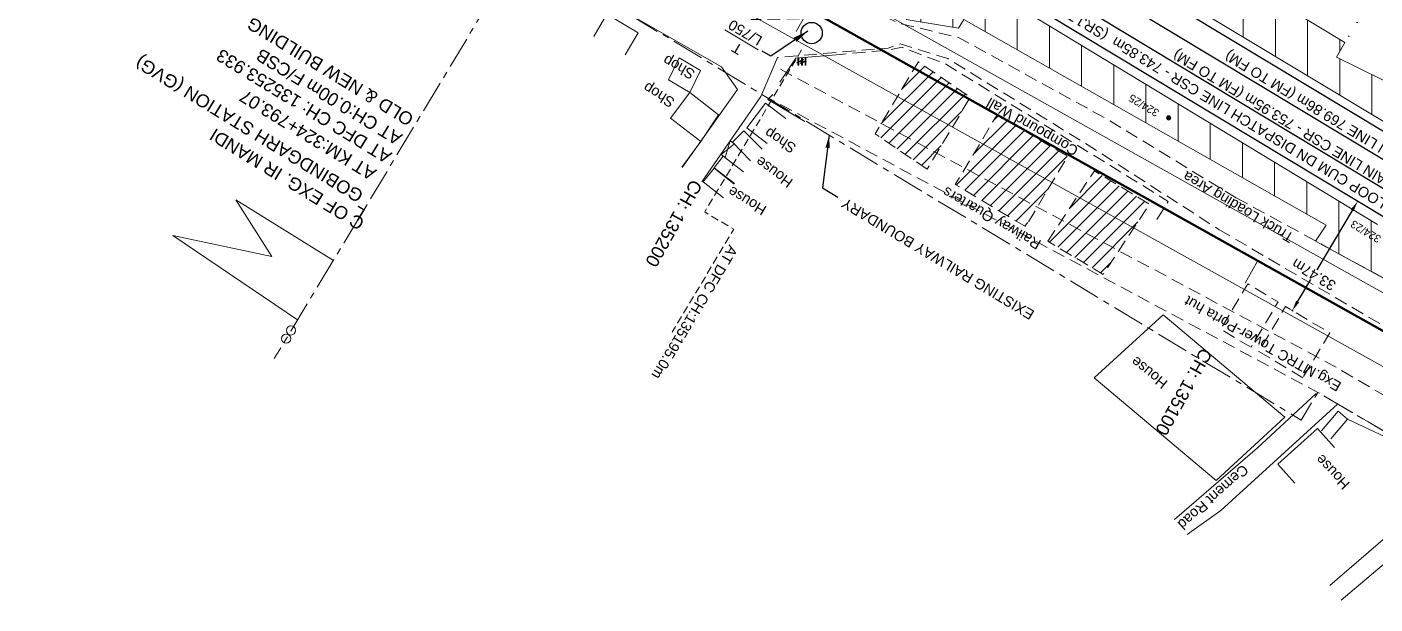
# Model space of a CAD drawing. Header units: metres. Extents: x 560405 to 1249476, y 3385111 to 6787087.
# Drawn here: x 624199.5 to 624461.4, y 3393520.6 to 3393632.7 of the extents above; entities that cross this region are included whole.
import ezdxf
from ezdxf.enums import TextEntityAlignment as Align

# ---------------------------------------------------------------- set-up
doc = ezdxf.new("R2010")
doc.units = ezdxf.units.M
doc.header["$MEASUREMENT"] = 0
doc.header["$PDSIZE"] = 0.05
for name, pattern in [('ACAD_ISO07W100', [3, 0, -3]), ('CENTER', [2, 1.25, -0.25, 0.25, -0.25]), ('DASHED', [0.75, 0.5, -0.25])]:
    doc.linetypes.add(name, pattern=pattern)
doc.layers.get('Defpoints').update_dxf_attribs({"color": 5, "lineweight": 0})
for name, color, linetype, lineweight in [('BRIDGE DETAILS PLAN', 7, 'Continuous', 0), ('Commercial Building Pucca', 7, 'Continuous', 13), ('Compound Wall', 7, 'Continuous', 13), ('DOTED LINE', 7, 'ACAD_ISO07W100', 18), ('Existing Railway Boundary', 7, 'CENTER', 0), ('Gate', 7, 'Continuous', 13), ('Govt buliding', 7, 'Continuous', 13), ('Grill', 7, 'Continuous', 13), ('MANDI GOBINDGARH STATION', 7, 'Continuous', 0), ('NEW MANDI GOBINDGARH PLATFORM', 1, 'Continuous', 0), ('OHE MAST', 7, 'Continuous', 0), ('OHE MAST TEXT', 7, 'Continuous', 0), ('Platform', 7, 'Continuous', 0), ('Prop- DN Curve_cont', 3, 'Continuous', 0), ('Proposed Chainage', 10, 'Continuous', 0), ('PROPOSED DFCC TRACK', 1, 'Continuous', 0), ('Religious_Place', 7, 'Continuous', 13), ('Residential Building Pucca', 7, 'Continuous', 13), ("SARSAWA STN. SRJ's", 7, 'Continuous', 13), ('SRJ CH. in Station', 7, 'Continuous', 0), ('Subroad Edge', 34, 'Continuous', 0), ('Text', 7, 'Continuous', 0), ('Transformer', 7, 'Continuous', 13)]:
    doc.layers.add(name, color=color, linetype=linetype, lineweight=lineweight)
for name, color, linetype in [('OP-3 CH UP', 7, 'Continuous'), ('Point Code', 7, 'Continuous'), ('PROPOSED ROADS', 10, 'DASHED')]:
    doc.layers.add(name, color=color, linetype=linetype)
doc.styles.add('ARIAL', font='arial.ttf')
doc.styles.get("Standard").update_dxf_attribs({"font": 'arial.ttf'})
doc.styles.add('Style-Arial', font='arial.ttf')
doc.styles.add('Text', font='arial.ttf', dxfattribs={"height": 2})
doc.linetypes.add('F-LINE', pattern='A,0.6,["X",Standard,S=0.3,R=0,X=0,Y=-0.15],0.1', length=0.7)
doc.dimstyles.new('ISO-25', dxfattribs={"dimtxt": 2.5, "dimasz": 2.5, "dimexe": 1.25, "dimexo": 0.625, "dimtad": 1, "dimdec": 3, "dimtxsty": 'Standard', "dimcen": 2.5, "dimadec": 0, "dimazin": 0, "dimtfac": 1, "dimtdec": 3, "dimtmove": 0, "dimatfit": 3, "dimfxl": 1, "dimarcsym": 0})
doc.dimstyles.get("Standard").update_dxf_attribs({"dimtxt": 2.5, "dimasz": 2.5, "dimexe": 0.18, "dimexo": 0.0625, "dimgap": 0.09, "dimtad": 0, "dimtih": 1, "dimtoh": 1, "dimdec": 3, "dimzin": 0, "dimdsep": 46, "dimtxsty": 'Standard', "dimcen": 0.09, "dimaunit": 1, "dimadec": 4, "dimazin": 0, "dimtfac": 1, "dimtdec": 3, "dimtofl": 0, "dimtmove": 0, "dimatfit": 3, "dimfxl": 1, "dimtolj": 1, "dimtzin": 0, "dimarcsym": 0})
pattern_1 = [(45, (0, 0), (-1.325825214724776, 1.325825214724777), [])]

# ---------------------------------------------------------------- blocks, each defined once
blk = doc.blocks.new('TRF')
at = {"extrusion": (0, 0, -1)}
blk.add_hatch(color=256, dxfattribs=at).paths.add_polyline_path([(0.1767582266911631, -0.3942272861750098), (-0.9752553495927714, 0.08765013104130048), (-0.2196060006826883, -0.03907362920290325), (-0.3825527124572545, 0.4221880746335955), (0.9770701157394797, -0.2905145744298352), (-0.0239549137186259, 0.03747935457795393)])
for p, q in [((-0.6932406839041505, 0.721626304948586), (-0.6932406839041505, -0.721626304948586)), ((-0.519023129818379, 0.721626304948586), (-0.6932406839041505, 0.721626304948586)), ((-0.519023129818379, -0.721626304948586), (-0.519023129818379, 0.721626304948586)), ((0, 0.721626304948586), (0, -0.721626304948586)), ((0.1742175541585311, 0.721626304948586), (0, 0.721626304948586)), ((0.1742175541585311, -0.721626304948586), (0.1742175541585311, 0.721626304948586)), ((0.6965072630991926, 0.721626304948586), (0.6965072630991926, -0.721626304948586)), ((0.8707248171849642, 0.721626304948586), (0.6965072630991926, 0.721626304948586)), ((0.8707248171849642, -0.721626304948586), (0.8707248171849642, 0.721626304948586)), ((-0.6932406839041505, -0.721626304948586), (-0.519023129818379, -0.721626304948586)), ((0, -0.721626304948586), (0.1742175541585311, -0.721626304948586)), ((0.6965072630991926, -0.721626304948586), (0.8707248171849642, -0.721626304948586))]:
    blk.add_line(p, q)
at = {"flags": 128}
blk.add_lwpolyline([(0.2196060006826883, -0.03907362920290325), (0.3825527124572545, 0.4221880746335955), (-0.9770701157394797, -0.2905145744298352), (0.0239549137186259, 0.03747935457795393), (-0.1767582266911631, -0.3942272861750098), (0.9752553495927714, 0.08765013104130048), (0.2196060006826883, -0.03907362920290325)], close=True, dxfattribs=at)
blk = doc.blocks.new('OHE MAST')
h = blk.add_hatch(color=256)
edge = h.paths.add_edge_path()
edge.add_arc((0, 0), 0.4115136487034073, 0, 360)
at = {"lineweight": 13, "const_width": 0.008, "flags": 128}
for points in [[(1.200000000093132, 2.8), (1.200000000093132, 1.6), (-1.199999999906868, 1.6), (-1.199999999906868, 2.8)], [(9.313225746154786e-11, 1.6), (0, 0)]]:
    blk.add_lwpolyline(points, dxfattribs=at)
blk.add_circle((0, 0), 0.4115136487034073)
blk = doc.blocks.new('GT')
at = {"layer": 'Gate'}
for p, q in [((-0.5, -0.5), (-0.5, 0.5)), ((-0.5, 0.5), (0.5, -0.5)), ((0.5, 0.5), (0.5, -0.5))]:
    blk.add_line(p, q, dxfattribs=at)
at = {"layer": 'Gate', "flags": 128}
blk.add_lwpolyline([(0.5, 0.5), (-0.5, -0.5)], dxfattribs=at)
blk = doc.blocks.new('*D252')
at = {"color": 0, "lineweight": -2, "transparency": 16777216}
for p, q in [((624457.8781728664, 3393598.867406224), (624458.1309117571, 3393598.716286451)), ((624456.950046353, 3393597.092107613), (624450.0575965999, 3393585.564892709)), ((624446.3416669145, 3393579.350219902), (624448.9164432897, 3393583.656381234)), ((624445.122245247, 3393577.749094951), (624445.4697809868, 3393577.541293444))]:
    blk.add_line(p, q, dxfattribs=at)
at = {"color": 0, "lineweight": 9, "transparency": 16777216}
for points in [[(624457.2361384609, 3393596.921045002), (624456.6639542452, 3393597.263170224), (624457.9764220188, 3393598.808660261)], [(624446.6277590224, 3393579.179157291), (624446.0555748066, 3393579.521282513), (624445.3152912485, 3393577.633667254)]]:
    blk.add_solid(points, dxfattribs=at)
at = {"layer": 'Defpoints', "color": 0, "lineweight": 9, "transparency": 16777216}
for p in [(624457.8245305971, 3393598.899480463), (624457.9764220197, 3393598.80866026), (624445.0686029777, 3393577.78116919)]:
    blk.add_point(p, dxfattribs=at)
at = {"color": 0, "lineweight": 9, "transparency": 16777216, "insert": (624449.4870199447, 3393584.610636971), "char_height": 2, "attachment_point": 5, "rotation": 149.1235960345507}
blk.add_mtext('\\A1;33.47m', dxfattribs=at)
blk = doc.blocks.new('IR YARD GVG SURVEY DATA')
at = {"layer": 'Point Code'}
for points in [[(469.59662819951, -308.5986517633875), (418.0004446375572, -277.6348456804273), (393.5273563146798, -262.9309721758385), (385.0562953778223, -257.8288366241591), (376.2976407405612, -252.5805431762125), (367.5535959162706, -247.3370964195466), (358.8191394733252, -242.0937824080071), (349.728335489501, -236.6197789354667), (341.1100180816398, -231.4411491755618), (332.6588099496242, -226.3503659383037), (324.1754077804134, -221.2742638191098), (315.4675063928215, -216.0447026537136), (291.60617584411, -201.7418365160161), (286.5175081846273, -198.6022091253867), (229.6975189846754, -164.5756109892135), (-44.93120048456618, 0.80944272703141), (-277.5737469796792, 140.8444503059364), (-386.4566428520636, 206.4833873087807), (-446.0607546468921, 242.2842125915448), (-475.4482587726435, 259.7013111621523)], [(467.6496103111619, -301.866254192089), (427.1227922331506, -277.4377015407768), (418.4099080002667, -272.1836949850393), (410.1045325289456, -267.2197280222442), (403.515387931736, -263.263961283004), (394.6992683585562, -257.9965275706503), (386.004969568909, -252.7974097721962), (377.3042590739649, -247.5810631991004), (364.8640687515467, -240.168864791914), (361.7940432736493, -238.3374724998542), (355.0162191144847, -234.2833804666792), (346.1260322494792, -228.9367470988745), (338.3954696816083, -224.2847900101639), (327.5870928495417, -217.7978238611768), (288.3266876242618, -194.1322987631678), (232.3654666502473, -160.4596474803245), (-42.457944913506, 4.860599313316868), (-275.0407789099891, 144.9144003323346), (-381.883533657284, 209.2644344453909), (-440.2677551729898, 244.5342453941082), (-468.8268857150685, 261.6845632153928)], [(-359.3354392615492, 201.2627382829181), (-273.1670392615833, 149.3025382828295), (-39.86140494307722, 8.859179099788264), (234.7000894166582, -156.3659573177312), (263.0199726301303, -173.3729875596994), (284.7383687254942, -186.5799437916018)], [(-370.4281217708756, 191.2172618827545), (-335.7304330617336, 170.3427807513098), (-281.3252116281805, 137.6737072430214), (-47.26612189537127, -3.176565798414998), (226.8052421017836, -168.2143022085505), (266.8576095613603, -192.4391822710227)]]:
    blk.add_lwpolyline(points, dxfattribs=at)

msp = doc.modelspace()

# ---------------------------------------------------------------- hatches: boundary and pattern name
at = {"layer": 'Govt buliding', "linetype": 'ByBlock', "lineweight": 9, "ltscale": 5}
h = msp.add_hatch(dxfattribs=at)
h.set_pattern_fill('ANSI31', color=3, scale=15)
h.set_pattern_definition(pattern_1)
h.paths.add_polyline_path([(624374.347418283, 3393605.07523369), (624364.2528527501, 3393611.964388138), (624372.6599559097, 3393625.947545429), (624382.7445142324, 3393619.041745981)])
h = msp.add_hatch(dxfattribs=at)
h.set_pattern_fill('ANSI31', color=3, scale=15)
h.set_pattern_definition(pattern_1)
h.paths.add_polyline_path([(624393.4958931349, 3393593.928536164), (624379.8450353231, 3393602.096329811), (624388.010694021, 3393615.719894285), (624401.6599654733, 3393607.549451805)])
h = msp.add_hatch(dxfattribs=at)
h.set_pattern_fill('ANSI31', color=3, scale=15)
h.set_pattern_definition(pattern_1)
h.paths.add_polyline_path([(624397.8081674356, 3393591.100870427), (624406.8563177265, 3393604.755162721), (624417.6039230983, 3393598.294913086), (624408.5556742254, 3393584.64047256)])
at = {"layer": 'NEW MANDI GOBINDGARH PLATFORM', "lineweight": 15}
h = msp.add_hatch(dxfattribs=at)
h.set_pattern_fill('ANSI31', scale=50, angle=45)
h.set_pattern_definition([(90, (-151.732866843231, -401.3383725048043), (-6.25, 1.332267629550188e-15), [])])
h.paths.add_polyline_path([(624080.9066832295, 3393844.431060526), (624085.9908186857, 3393852.843895578), (624164.835474844, 3393805.788220848), (624197.1015057397, 3393786.541001903), (624287.9071390298, 3393732.373945813), (624308.4014134025, 3393720.14877355), (624386.8264885298, 3393673.366924347), (624415.8004112224, 3393655.956738865), (624414.7881975697, 3393654.2892653), (624455.497389335, 3393629.67291622), (624453.9066386103, 3393626.864199406), (624467.0510828233, 3393620.349033409), (624478.3655394063, 3393613.54193418), (624477.3227456087, 3393611.773956734), (624486.6934427962, 3393606.090207872), (624547.2862981042, 3393569.890781783), (624560.2822219449, 3393562.057185983), (624557.4590399133, 3393557.410190291), (624537.1710187498, 3393569.714984138), (624503.8135073886, 3393589.781460938), (624452.9204212007, 3393620.411556695), (624406.5628815519, 3393648.311247085), (624375.0010767427, 3393667.364057216), (624350.085500169, 3393682.418168243), (624316.1064436509, 3393703.055321274), (624302.2557063941, 3393711.435679267), (624275.6091233423, 3393727.621993571), (624237.7577297242, 3393750.400350655), (624153.7724994727, 3393800.498923981), (624113.7674926795, 3393824.661394569)])
h = msp.add_hatch(dxfattribs=at)
h.set_pattern_fill('ANSI31', scale=50, angle=45)
h.set_pattern_definition([(90, (-251.891050261911, -273.0517975003459), (-6.25, 1.332267629550188e-15), [])])
h.paths.add_polyline_path([(624531.0563110168, 3393545.209085765), (624534.126806421, 3393550.880961797), (624527.8673639194, 3393554.664597714), (624502.8936398631, 3393569.715485753), (624461.8899023569, 3393594.330464232), (624339.8563471317, 3393668.192406788), (624320.7852161267, 3393679.698453534), (624281.8522520629, 3393703.193872817), (624262.6294389664, 3393714.772735546), (624227.0881543352, 3393736.191537027), (624199.5250948049, 3393752.812691549), (624178.1974745846, 3393765.183559968), (624123.5677080745, 3393798.001830291), (624114.1252897602, 3393803.765354143), (624077.3448198113, 3393825.836372982), (624070.3440245881, 3393829.888652282), (624067.9669187015, 3393825.977399806), (624089.0533751984, 3393813.418959396), (624112.5368781233, 3393798.959651568), (624144.1750524866, 3393779.949752233), (624142.0144328437, 3393776.11632626), (624164.6781663595, 3393762.452860814), (624193.7862760259, 3393745.408974888), (624207.1144938349, 3393737.364828542), (624219.9599898973, 3393729.629795988), (624244.6521713734, 3393714.747829717), (624256.7934944996, 3393707.423582429), (624269.6295742925, 3393699.674186509), (624277.5418253167, 3393694.897404028), (624276.664963599, 3393693.328089886), (624276.8290509454, 3393693.236405303), (624289.6380294989, 3393685.608475956), (624290.963565363, 3393687.274441509), (624298.3125943361, 3393682.852420005), (624297.7761449645, 3393681.899936589), (624323.4866933323, 3393666.337570079), (624329.8275222398, 3393662.741726443), (624362.6205101281, 3393642.931722201), (624372.0093913946, 3393637.505131432), (624370.3169904641, 3393634.158728528), (624380.4796027936, 3393632.492476434), (624381.4659639295, 3393634.176050988), (624451.8694660156, 3393594.192722301), (624449.8440797535, 3393591.133705121), (624499.8910332065, 3393563.879459414)])

# ---------------------------------------------------------------- linework, layer by layer
at = {"color": 1, "lineweight": 13}
msp.add_line((624341.5602448549, 3393628.255108158), (624335.0774306437, 3393632.131367218), dxfattribs=at)
at = {"color": 1}
msp.add_circle((624351.931641872, 3393631.524926038), 2.0662349195834, dxfattribs=at)
at = {"layer": 'Commercial Building Pucca', "flags": 128}
for points in [[(624309.6006639836, 3393630.872269118), (624312.1420487312, 3393635.176968782), (624318.2515789565, 3393631.570058164), (624315.710194209, 3393627.265358499)], [(624309.6006639836, 3393630.872269118), (624312.1420487312, 3393635.176968782), (624318.2515789565, 3393631.570058164), (624315.710194209, 3393627.265358499)], [(624343.3078217601, 3393610.084764698), (624339.3119519654, 3393613.088445811), (624342.9395266824, 3393617.914296391), (624346.9353964771, 3393614.910615278)]]:
    msp.add_lwpolyline(points, dxfattribs=at)
at = {"layer": 'Commercial Building Pucca'}
for points in [[(624326.2245013505, 3393626.73782297), (624330.3472374516, 3393624.277043757), (624328.2508898783, 3393619.951774727), (624324.1260328611, 3393622.41381974)], [(624328.2508898783, 3393619.951774727), (624333.8665414954, 3393615.623075157), (624330.3770181447, 3393610.468355211), (624324.5250403128, 3393614.979220979)]]:
    msp.add_3dface(points, dxfattribs=at)
at = {"layer": 'Compound Wall', "lineweight": 20, "flags": 128}
msp.add_lwpolyline([(624357.4891117458, 3393627.387984438), (624348.8359255225, 3393626.620228183), (624345.726337447, 3393622.006266528)], dxfattribs=at)
at = {"layer": 'Compound Wall', "flags": 128}
for points in [[(624357.4891117458, 3393627.387984438), (624348.8359255225, 3393626.620228183), (624345.726337447, 3393622.006266528)], [(624330.3770181447, 3393610.468355211), (624326.7025947481, 3393605.465282212)]]:
    msp.add_lwpolyline(points, dxfattribs=at)
at = {"layer": 'Compound Wall', "color": 3, "linetype": 'DASHED', "lineweight": 18, "ltscale": 5, "flags": 128}
msp.add_lwpolyline([(624418.9898953043, 3393595.307988409), (624421.2132952281, 3393598.838998755), (624377.9279591109, 3393625.527300363), (624369.52001436, 3393628.775521692), (624366.784713899, 3393628.212739218), (624357.4891117458, 3393627.387984438)], dxfattribs=at)
msp.add_lwpolyline([(624418.9898953043, 3393595.307988409), (624421.2132952281, 3393598.838998755), (624377.9279591109, 3393625.527300363), (624369.52001436, 3393628.775521692), (624366.784713899, 3393628.212739218), (624357.4891117458, 3393627.387984438)], dxfattribs=at)
at = {"layer": 'DOTED LINE', "linetype": 'ACAD_ISO07W100', "lineweight": 18}
msp.add_line((624454.7020139726, 3393628.268557813), (624537.9753260018, 3393767.538251163), dxfattribs=at)
at = {"layer": 'Existing Railway Boundary', "color": 36, "lineweight": 20, "ltscale": 5, "flags": 128}
msp.add_lwpolyline([(628955.3902732739, 3390792.723058028), (628931.5932907688, 3390806.500385017), (628894.0251022318, 3390836.995460028), (628805.3605320965, 3390890.975840149), (628763.1272062728, 3390916.934344674), (628721.407680707, 3390942.833331648), (628634.7682703518, 3390998.531336348), (628587.0910100004, 3391026.34260588), (628541.4721039116, 3391053.725168994), (628498.5869052905, 3391079.416409865), (628461.1936186409, 3391101.046613703), (628391.2270557452, 3391146.468232693), (628362.6236881403, 3391162.497294814), (628324.6396915168, 3391185.704854191), (628291.5767387678, 3391211.693334398), (628254.0780513309, 3391235.940269683), (628157.3612442815, 3391308.276656791), (628174.1002400358, 3391326.914282284), (628137.3570469138, 3391356.976130079), (627964.1475777351, 3391459.192332326), (627842.8937228112, 3391531.911468493), (627628.813813142, 3391662.215341115), (627542.6631218893, 3391714.392008408), (627424.9352329314, 3391785.370483662), (627222.9647924902, 3391909.273647795), (627204.5724904332, 3391920.639434029), (627188.7439894937, 3391930.178356955), (627172.9334215028, 3391939.706449563), (627156.2431456054, 3391949.76741637), (627139.5672462361, 3391959.819706094), (627123.6009795272, 3391969.411332748), (627107.6038399794, 3391979.021510864), (627094.8625704406, 3391986.712295489), (627082.1497442682, 3391994.385911074), (627065.7487619667, 3392004.258619886), (627049.3374702415, 3392014.137529942), (627032.6946085171, 3392024.147551132), (627016.0308711323, 3392034.170143878), (627000.420376913, 3392043.594052591), (626984.8328991623, 3392053.004049046), (626968.8891239612, 3392062.606432878), (626952.936336905, 3392072.214232735), (626935.7843826492, 3392082.528199357), (626918.6204792075, 3392092.849216555), (626911.602771725, 3392097.064514985), (626893.0809070546, 3392108.224601378), (626874.5706362354, 3392119.377721166), (626856.226800214, 3392130.433638213), (626837.8855219207, 3392141.48806134), (626820.3864412948, 3392152.027365282), (626802.8816263428, 3392162.570027599), (626783.4723509828, 3392174.252045597), (626764.0576662605, 3392185.93738366), (626746.1558024856, 3392196.711944656), (626728.25434483, 3392207.486260921), (626707.0601494851, 3392220.25719126), (626685.874617161, 3392233.022905185), (626648.9407838711, 3392255.255342558), (626610.671178175, 3392278.267601481), (626591.3871420465, 3392289.886470919), (626572.118404023, 3392301.496121166), (626553.8402404673, 3392312.490434418), (626535.5662733016, 3392323.482259882), (626522.8302868225, 3392331.10614821), (626502.0043314074, 3392343.702367709), (626484.7028372803, 3392354.080706529), (626467.0127445202, 3392364.771699431), (626449.284922556, 3392375.422128885), (626424.4420362402, 3392390.265280942), (626407.8647357449, 3392400.313634203), (626390.2842771373, 3392410.98362246), (626378.1904482294, 3392418.107321328), (626367.3818835471, 3392424.678159119), (626356.7584849813, 3392431.135491002), (626339.0548309191, 3392441.712642831), (626324.6325456513, 3392450.484461834), (626311.6182312528, 3392458.312927658), (626290.6127620962, 3392470.99309603), (626276.241793642, 3392479.644590152), (626252.5580761821, 3392493.964849103), (626233.8146211812, 3392505.246747532), (626215.054065092, 3392516.538939379), (626191.0882038466, 3392530.957724651), (626167.1186344044, 3392545.378731335), (626148.2507515505, 3392556.739669695), (626129.3894809322, 3392568.096655732), (626109.0675594844, 3392580.324070476), (626088.7403675024, 3392592.55459393), (626063.7845793149, 3392607.596163199), (626038.8416406431, 3392622.63000052), (626017.6425292065, 3392635.418185332), (625996.4509185355, 3392648.201604738), (625974.9359047018, 3392661.160212598), (625952.8751190196, 3392674.488802433), (625933.5371605121, 3392686.104510253), (625914.1589659199, 3392697.744387005), (625896.1454672009, 3392708.614764886), (625885.6622147305, 3392714.935025863), (625875.1898497081, 3392721.248586014), (625871.6088065823, 3392723.397883732), (625854.6292729989, 3392733.620205564), (625837.6635911227, 3392743.834208629), (625819.8658659357, 3392754.563131441), (625802.09270596, 3392765.277202951), (625784.0738114975, 3392776.097383261), (625766.027885956, 3392786.933815166), (625747.7802281049, 3392797.925818165), (625729.6331488248, 3392808.856651852), (625710.0130936312, 3392820.4000634), (625690.2406369286, 3392832.033081949), (625670.557112395, 3392843.821259058), (625650.9098479383, 3392855.588122765), (625631.8821292638, 3392867.060174603), (625612.8814696783, 3392878.515923284), (625595.4116156301, 3392889.056968671), (625577.9617409202, 3392899.585960442), (625560.9769649641, 3392909.798433078), (625543.9664864696, 3392920.026267886), (625527.0929393494, 3392930.202454609), (625510.2316737374, 3392940.371314832), (625492.2072369083, 3392951.250106034), (625474.188702711, 3392962.125336059), (625459.4134822922, 3392971.043885786), (625444.6385447177, 3392979.96226348), (625429.7391924019, 3392988.965470577), (625414.8650904412, 3392997.953428239), (625398.0893746738, 3393008.047968151), (625381.2877988192, 3393018.158061214), (625364.4876137333, 3393028.294321326), (625347.666807639, 3393038.443073131), (625341.4954036948, 3393042.196158622), (625336.6811458175, 3393045.148786399), (625324.975767858, 3393052.185398954), (625313.1706258499, 3393059.28198675), (625305.1662410959, 3393064.122010302), (625297.2032297447, 3393068.937166527), (625281.7487516811, 3393078.235431037), (625266.3026761316, 3393087.553947532), (625250.5827399951, 3393097.000154667), (625234.857644122, 3393106.474794557), (625220.962924009, 3393114.844075147), (625207.0756008336, 3393123.208876482), (625191.9733925246, 3393132.282352041), (625166.0786456075, 3393147.773257642), (625153.4580794208, 3393156.058067555), (625151.1140306528, 3393150.701806309), (625147.8866064136, 3393153.755109538), (625116.7003176456, 3393173.328725581), (625093.3281009087, 3393188.004102509), (625071.1556376488, 3393203.04771609), (625055.715686105, 3393212.822521503), (625027.3996751768, 3393228.609579806), (625007.6824612496, 3393240.566858056), (624979.824988589, 3393257.460702856), (624954.8894415741, 3393272.582579359), (624917.8619030291, 3393296.908772878), (624917.926044002, 3393297.735427822), (624854.2544398054, 3393338.380601088), (624790.171427503, 3393374.110708836), (624761.6212498709, 3393391.194653209), (624742.873096604, 3393402.413231659), (624713.9783118643, 3393419.703383108), (624678.9616708527, 3393441.619632704), (624667.4094892285, 3393431.60046909), (624566.1173146247, 3393492.840190136), (624519.8877592165, 3393520.939082446), (624450.2812852944, 3393561.729595911), (624447.0221203492, 3393556.338133974), (624253.5788529769, 3393673.137691705), (624021.972684709, 3393812.249321262)], dxfattribs=at)
at = {"layer": 'Govt buliding', "color": 3, "linetype": 'DASHED', "lineweight": 18, "ltscale": 5, "flags": 128}
for points in [[(624374.347418283, 3393605.07523369), (624364.2528527501, 3393611.964388138), (624372.6599559097, 3393625.947545429), (624382.7445142324, 3393619.041745981)], [(624393.4958931349, 3393593.928536164), (624379.8450353231, 3393602.096329811), (624388.010694021, 3393615.719894285), (624401.6599654733, 3393607.549451805)], [(624397.8081674356, 3393591.100870427), (624406.8563177265, 3393604.755162721), (624417.6039230983, 3393598.294913086), (624408.5556742254, 3393584.64047256)], [(624437.2868062105, 3393570.496281653), (624431.4012841536, 3393574.01540274), (624436.6593912513, 3393582.809276135), (624442.5449133082, 3393579.290155048)], [(624447.3610883129, 3393564.581223354), (624438.8006297892, 3393569.69976506), (624444.01088494, 3393578.4136089), (624452.5713434637, 3393573.295067194)]]:
    msp.add_lwpolyline(points, close=True, dxfattribs=at)
at = {"layer": 'Grill', "color": 10, "linetype": 'F-LINE', "lineweight": 13, "ltscale": 5, "flags": 128}
for points in [[(624777.2946276758, 3393405.064134479), (624328.8564055298, 3393656.250616519), (624322.3136873507, 3393659.916101648), (624315.7749482176, 3393663.583387932), (624309.2462950738, 3393667.253072919), (624302.722809053, 3393670.931936054), (624296.2088873492, 3393674.621525811), (624289.706281615, 3393678.324868904), (624283.2167634007, 3393682.044974789), (624276.736590286, 3393685.788031412, -0.01275446457818694), (624190.1042950297, 3393739.034674017), (624183.8381090391, 3393743.125887812), (624177.5881793458, 3393747.235804532), (624171.3472952937, 3393751.36496828), (624165.1135711096, 3393755.510439842), (624158.8850982051, 3393759.669288919), (624152.6574169687, 3393763.840287982), (624146.4349172835, 3393768.016278829), (624140.2118029916, 3393772.196913349), (624017.6744089043, 3393854.530360674), (624011.4483427434, 3393858.712977396), (624005.2182489973, 3393862.894062119), (623998.9779071915, 3393867.073544058), (623992.731690731, 3393871.244240787), (623986.4751254665, 3393875.404901832), (623980.2062823576, 3393879.552564163), (623973.9232516146, 3393883.684247938), (623967.6294238399, 3393887.793509146, 0.004000562040747724), (623940.573756984, 3393905.082649282), (623934.2006406139, 3393909.067831786), (623927.8117117758, 3393913.033796689), (623921.414243359, 3393916.980173814), (623915.0101369027, 3393920.909948273), (623908.6012708783, 3393924.826115411), (623902.1921077274, 3393928.730092206), (623895.777985513, 3393932.62885044), (623889.3645964544, 3393936.523043198), (623855.7286428883, 3393956.943102437)], [(624673.6338402961, 3393449.598648692), (624322.5033857797, 3393644.908696927), (624315.9597812052, 3393648.574678602), (624309.4157245405, 3393652.244945613), (624302.8684695429, 3393655.925079932), (624296.3263998094, 3393659.614423191), (624289.7886100691, 3393663.317532186), (624283.2568732338, 3393667.037465931), (624276.7329848075, 3393670.777274484), (624270.224225949, 3393674.536842711, -0.004048518075573214), (624242.2499432175, 3393691.066402111, -0.004048518075573214)]]:
    msp.add_lwpolyline(points, format="xyb", dxfattribs=at)
at = {"layer": 'Grill', "flags": 128}
for points in [[(624362.6205101281, 3393642.931722201), (624372.0093913946, 3393637.505131432), (624370.3169904641, 3393634.158728528), (624380.4796027936, 3393632.492476434), (624381.4659639295, 3393634.176050988), (624451.8694660156, 3393594.192722301), (624450.72828942, 3393592.469160294)], [(624350.5785350722, 3393614.374318005), (624343.4016932693, 3393618.613164868), (624344.3587796056, 3393619.591180788)]]:
    msp.add_lwpolyline(points, dxfattribs=at)
at = {"layer": 'Grill', "lineweight": 13, "flags": 128}
msp.add_lwpolyline([(624350.5785350722, 3393614.374318005), (624343.4016932693, 3393618.613164868), (624344.3587796056, 3393619.591180788)], dxfattribs=at)
at = {"layer": 'MANDI GOBINDGARH STATION', "color": 7, "linetype": 'CENTER', "lineweight": 13, "ltscale": 5}
msp.add_line((624341.6694841619, 3393724.574836408), (624247.5380323374, 3393568.299809837), dxfattribs=at)
at = {"layer": 'MANDI GOBINDGARH STATION', "color": 7, "lineweight": 13, "flags": 128}
msp.add_lwpolyline([(624252.0675565588, 3393575.822976608), (624227.8232212705, 3393592.195909513), (624247.052474053, 3393588.105371728), (624240.0414053652, 3393599.101588053), (624259.0265394736, 3393587.381274228)], dxfattribs=at)
at = {"layer": 'MANDI GOBINDGARH STATION', "color": 7, "lineweight": 13}
for centre in [(624250.7791348946, 3393573.771568045), (624249.850744192, 3393572.173414846)]:
    msp.add_circle(centre, 0.895604502556611, dxfattribs=at)
at = {"layer": 'OP-3 CH UP', "color": 40, "lineweight": 9, "true_color": 0xf8d731}
for radius in [8763.390204008203, 8182.523579919245, 7294.120923781302]:
    msp.add_circle((624059.7714463129, 3393874.418761324), radius, dxfattribs=at)
at = {"layer": 'Platform', "lineweight": 15, "flags": 128}
for points in [[(624503.8135073886, 3393589.781460938), (624452.9204212007, 3393620.411556695), (624406.5628815519, 3393648.311247085), (624375.0010767427, 3393667.364057216), (624350.085500169, 3393682.418168243), (624316.1064436509, 3393703.055321274), (624302.2557063941, 3393711.435679267), (624275.6091233423, 3393727.621993571), (624237.7577297242, 3393750.400350655), (624153.7724994727, 3393800.498923981)], [(624197.1015057397, 3393786.541001903), (624287.9071390298, 3393732.373945813), (624308.4014134025, 3393720.14877355), (624386.8264885298, 3393673.366924347), (624415.8561824457, 3393656.050233723), (624414.7881975697, 3393654.2892653), (624455.497389335, 3393629.67291622), (624453.9066386103, 3393626.864199406), (624467.0510828233, 3393620.349033409)], [(624461.8899023569, 3393594.330464232), (624339.8563471317, 3393668.192406788), (624320.7852161267, 3393679.698453534), (624281.8522520629, 3393703.193872817), (624262.6294389664, 3393714.772735546), (624227.0881543352, 3393736.191537027), (624199.5250948049, 3393752.812691549), (624178.1974745846, 3393765.183559968)], [(624193.7862760259, 3393745.408974888), (624207.1144938349, 3393737.364828542), (624219.9599898973, 3393729.629795988), (624244.6521713734, 3393714.747829717), (624256.7934944996, 3393707.423582429), (624269.6295742925, 3393699.674186509), (624277.5418253167, 3393694.897404028), (624276.664963599, 3393693.328089886), (624276.8290509454, 3393693.236405303), (624289.6380294989, 3393685.608475956), (624290.963565363, 3393687.274441509), (624298.3125943361, 3393682.852420005), (624297.7761449645, 3393681.899936589), (624323.4866933323, 3393666.337570079), (624329.8275222398, 3393662.741726443), (624362.6205101281, 3393642.931722201), (624372.0093913946, 3393637.505131432), (624370.3169904641, 3393634.158728528), (624380.4796027936, 3393632.492476434), (624381.4659639295, 3393634.176050988), (624451.8694660156, 3393594.192722301), (624449.8440797535, 3393591.133705121), (624499.8910332065, 3393563.879459414)]]:
    msp.add_lwpolyline(points, dxfattribs=at)
at = {"layer": 'Proposed Chainage', "linetype": 'Continuous', "lineweight": 0, "flags": 128}
for points in [[(624348.9204865372, 3393631.830808158), (624351.3639556718, 3393636.193084925)], [(624436.1660218686, 3393582.961425466), (624438.6094910032, 3393587.323702232)]]:
    msp.add_lwpolyline(points, dxfattribs=at)
at = {"layer": 'PROPOSED DFCC TRACK', "color": 1, "linetype": 'Continuous', "lineweight": 50, "flags": 128}
msp.add_lwpolyline([(624635.0230351939, 3393477.305365814), (624325.6798956547, 3393650.579656723), (624319.1367342753, 3393654.245390126), (624312.5953362831, 3393657.914166826), (624306.0573821169, 3393661.589076534), (624299.5246044312, 3393665.273179623), (624292.9987487091, 3393668.969528998), (624286.4815774244, 3393672.681167418), (624279.9748741041, 3393676.411124636), (624273.4804040088, 3393680.162439435, -0.01275592841427827), (624186.5556637518, 3393733.588826956)], format="xyb", dxfattribs=at)
at = {"layer": 'PROPOSED ROADS', "color": 1, "linetype": 'DASHED', "lineweight": 13, "ltscale": 5, "flags": 128}
for points in [[(624657.6537517157, 3393447.174868914), (624453.2155318497, 3393566.964415364), (624345.0586615116, 3393624.902500331)], [(624654.4125634567, 3393442.120553651), (624450.2812852944, 3393561.729595911), (624342.2254506571, 3393619.613557502)]]:
    msp.add_lwpolyline(points, dxfattribs=at)
at = {"layer": 'Religious_Place', "flags": 128}
for points in [[(624450.998399732, 3393554.246657416), (624454.2081318895, 3393558.078979834), (624456.0367190599, 3393556.547460719), (624452.8269869027, 3393552.7151383)], [(624450.998399732, 3393554.246657416), (624454.2081318895, 3393558.078979834), (624456.0367190599, 3393556.547460719), (624452.8269869027, 3393552.7151383)], [(624453.2105170799, 3393553.173061648), (624456.0367190599, 3393556.547460719), (624466.3737239188, 3393551.651170553), (624463.825064778, 3393547.350773801)], [(624453.2105170799, 3393553.173061648), (624456.0367190599, 3393556.547460719), (624466.3737239188, 3393551.651170553), (624463.825064778, 3393547.350773801)]]:
    msp.add_lwpolyline(points, dxfattribs=at)
at = {"layer": 'Residential Building Pucca', "flags": 128}
for points in [[(624340.0282829447, 3393606.735420702), (624336.5249132436, 3393610.301297365), (624338.7886765598, 3393612.525378723), (624342.2920462607, 3393608.95950206)], [(624336.9250364763, 3393602.297802895), (624332.9812352762, 3393605.369530054), (624334.7455782414, 3393607.634776134), (624338.6893794417, 3393604.563048976)], [(624334.7940770297, 3393599.539169968), (624330.8875382025, 3393602.658148974), (624332.9668491081, 3393605.262497632), (624336.8733879348, 3393602.143518626)], [(624445.8166659783, 3393544.074626429), (624442.4714979718, 3393547.789317082), (624450.177680092, 3393554.728918867), (624453.5228480989, 3393551.014228213)], [(624445.8166659783, 3393544.074626429), (624442.4714979718, 3393547.789317082), (624450.177680092, 3393554.728918867), (624453.5228480989, 3393551.014228213)]]:
    msp.add_lwpolyline(points, dxfattribs=at)
at = {"layer": 'Residential Building Pucca'}
msp.add_3dface([(624430.5162329937, 3393544.643754584), (624443.8875342913, 3393556.907013445), (624420.2205115246, 3393576.811796324), (624406.849210227, 3393564.548537465)], dxfattribs=at)
msp.add_3dface([(624430.5162329937, 3393544.643754584), (624443.8875342913, 3393556.907013445), (624420.2205115246, 3393576.811796324), (624406.849210227, 3393564.548537465)], dxfattribs=at)
at = {"layer": "SARSAWA STN. SRJ's", "color": 1, "linetype": 'DASHED', "lineweight": 15, "ltscale": 3, "flags": 128}
msp.add_lwpolyline([(624349.9911181064, 3393628.279514712), (624331.1532277731, 3393596.77425635), (624336.7859132846, 3393593.406313427), (624324.8449046526, 3393573.435682138)], dxfattribs=at)
at = {"layer": 'Subroad Edge', "lineweight": 15, "flags": 128}
for points in [[(624047.6066521654, 3393787.637323516), (624062.9511065568, 3393778.145594188), (624102.1417422156, 3393753.797455463), (624124.3616155904, 3393740.075029533), (624162.6423543167, 3393717.385603517), (624163.5905886736, 3393716.834633629), (624175.5529628607, 3393709.463941108), (624193.289266488, 3393698.936305039), (624217.5450805769, 3393684.131015445), (624253.6219855199, 3393662.201238112), (624267.9635693335, 3393653.605035351), (624275.6743890886, 3393648.653171906), (624280.5189247682, 3393654.91180235), (624294.3114897163, 3393647.880550663), (624334.3990909726, 3393624.936367529), (624337.5026890355, 3393620.532035576)], [(624342.0494359728, 3393619.20078877), (624344.3702087877, 3393624.643189529)], [(624326.7990940629, 3393605.388788726), (624337.5096789887, 3393620.538044188)], [(624330.6293264617, 3393602.656265335), (624342.0494359728, 3393619.20078877)], [(624449.972932737, 3393561.488557756), (624438.5408441055, 3393550.975199347), (624422.3988765221, 3393537.027810603)], [(624454.0620066401, 3393559.441570166), (624431.407734471, 3393538.781189153), (624424.8664531762, 3393534.128942739)], [(624452.6027474119, 3393524.205411281), (624477.0240793396, 3393545.249323157)], [(624454.7912966737, 3393521.395386114), (624480.307566082, 3393542.935415217)]]:
    msp.add_lwpolyline(points, dxfattribs=at)
at = {"layer": 'Subroad Edge', "color": 3, "linetype": 'DASHED', "lineweight": 18, "ltscale": 5, "flags": 128}
for points in [[(624434.4229797709, 3393599.531627851), (624409.2432756767, 3393614.848753921), (624380.4809501214, 3393630.647362107), (624369.053158559, 3393633.396653888), (624366.5526026472, 3393634.536587027), (624340.1135721107, 3393634.133855334)], [(624344.3776759001, 3393624.660700514), (624345.2821283332, 3393626.781714935), (624366.7796451116, 3393628.601917946), (624369.1196203585, 3393629.429622998), (624378.3701817562, 3393626.571100794), (624405.4706783901, 3393609.862061958), (624431.0058826344, 3393593.400077643)], [(624434.4229797709, 3393599.531627851), (624499.8910332065, 3393563.879459414), (624531.0563110168, 3393545.209085765), (624531.7166478053, 3393546.329696636), (624552.0747886827, 3393533.856615943), (624575.0137946794, 3393519.981396948), (624594.6072664711, 3393508.057465828), (624625.9653911366, 3393488.079258235), (624655.0435208066, 3393470.91489959), (624683.2352679418, 3393453.76821568), (624700.8039912807, 3393443.473964727), (624718.7444169269, 3393432.971963618), (624748.1555548004, 3393416.204591323), (624773.6847642808, 3393401.606783823), (624794.7453545948, 3393389.257444479), (624819.1025850388, 3393374.529966912), (624837.1762676554, 3393363.611015189), (624840.1539475902, 3393361.863426016), (624860.2447664189, 3393349.73977421)], [(624431.0058826344, 3393593.400077643), (624492.3044788705, 3393557.548624354), (624525.498375924, 3393539.581740968), (624547.1899357393, 3393526.351975832), (624570.8230286479, 3393512.248381943), (624590.4721309618, 3393500.153065142), (624623.079598461, 3393480.347276036), (624650.3819211662, 3393464.806764144), (624678.1912005089, 3393446.011385557), (624695.1433404362, 3393434.263168812), (624715.0897313107, 3393422.747329429), (624742.8104172333, 3393407.026297578), (624767.7597575696, 3393392.756183281), (624789.7031613105, 3393379.785860714), (624813.0600820506, 3393365.829901029), (624832.8312528272, 3393353.752265846), (624831.3059600064, 3393352.309444769)]]:
    msp.add_lwpolyline(points, dxfattribs=at)

# ---------------------------------------------------------------- block references
at = {"layer": 'Gate', "xscale": 3.205677545809832, "yscale": 0.9997814888905844, "zscale": 1.790244974759843, "rotation": 56.28387401286062}
msp.add_blockref('GT', (624335.6352457426, 3393608.968036749), dxfattribs=at)
at = {"layer": 'OHE MAST', "color": 2, "rotation": 149.0208306544455}
msp.add_blockref('OHE MAST', (624421.2940478434, 3393615.044372575), dxfattribs=at)
at = {"layer": 'Point Code'}
msp.add_blockref('IR YARD GVG SURVEY DATA', (624331.075, 3393706.9861), dxfattribs=at)
at = {"layer": 'Transformer'}
msp.add_blockref('TRF', (624349.9555997829, 3393626.006562266), dxfattribs=at)

# ---------------------------------------------------------------- texts
at = {"layer": 'BRIDGE DETAILS PLAN', "color": 10, "style": 'Style-Arial'}
msp.add_text('AT DFC CH:135195.0m', height=2, rotation=239.1235960369752, dxfattribs=at).set_placement((624335.9421566275, 3393590.537858833))
at = {"layer": 'Existing Railway Boundary', "color": 36, "linetype": 'Continuous', "ltscale": 5}
msp.add_text('EXISTING RAILWAY BOUNDARY', height=2, rotation=149, dxfattribs=at).set_placement((624395.387092706, 3393577.43850746))
at = {"layer": 'MANDI GOBINDGARH STATION', "color": 7, "insert": (624274.8583636129, 3393615.459890171), "char_height": 2.5, "width": 59.9620928070139, "attachment_point": 7, "rotation": 148.52114045296514, "line_spacing_factor": 0.6000000000000005, "style": 'ARIAL'}
msp.add_mtext('OLD & NEW BUILDING', dxfattribs=at)
at = {"layer": 'MANDI GOBINDGARH STATION', "color": 7, "char_height": 2.5, "attachment_point": 7, "rotation": 148.52114045296514, "line_spacing_factor": 0.6000000000000005, "style": 'ARIAL'}
for s, insert in [('GOBINDGARH STATION (GVG)', (624265.4649819968, 3393601.225926374)), ('AT CH:0.00m F/CSB', (624272.644414035, 3393611.757190336)), ('AT KM:324+793.07', (624267.5981894005, 3393604.905381298)), ('C OF EXG. IR MANDI ', (624265.3065238505, 3393595.242842529)), ('L', (624265.417819471, 3393597.069157163))]:
    msp.add_mtext(s, dxfattribs=dict(at, insert=insert))
at = {"layer": 'MANDI GOBINDGARH STATION', "color": 1, "insert": (624270.5844331051, 3393608.216475831), "char_height": 2.5, "attachment_point": 7, "rotation": 148.52114045296514, "line_spacing_factor": 0.6000000000000005, "style": 'ARIAL'}
msp.add_mtext('{\\C10;AT DFC CH: 135253.933}', dxfattribs=at)
at = {"layer": 'OHE MAST TEXT', "style": 'ARIAL'}
for s, p in [('324/25', (624419.6076993593, 3393616.44327682)), ('324/23', (624462.7120159701, 3393591.950515253))]:
    msp.add_text(s, height=1.5, rotation=149, dxfattribs=at).set_placement(p)
at = {"layer": 'Prop- DN Curve_cont', "color": 1, "style": 'Style-Arial'}
for s, p in [('L 750', (624342.5369126273, 3393630.68036718)), ('/', (624341.2636321996, 3393631.556465085)), ('T', (624338.6982447279, 3393628.929220688))]:
    msp.add_text(s, height=2, rotation=149.3938348238645, dxfattribs=at).set_placement(p)
at = {"layer": 'Proposed Chainage', "color": 1, "lineweight": 0, "char_height": 2.5, "attachment_point": 4, "rotation": 240.7452332898213, "line_spacing_factor": 0.6, "style": 'Style-Arial'}
for s, insert in [('CH: 135200', (624329.7007465155, 3393602.68587602)), ('CH: 135100', (624428.7738299523, 3393569.975237818))]:
    msp.add_mtext(s, dxfattribs=dict(at, insert=insert))
at = {"layer": 'SRJ CH. in Station', "lineweight": 13}
for s, p in [('UP LOOP CUM DN DISPATCH LINE CSR - 743.85m  (SRJ TO SRJ) ', (624430.2599990705, 3393618.113649494)), ('UP MAIN LINE CSR - 753.95m (FM TO FM)', (624445.8459541295, 3393613.36611876)), ('DN MAIN LINE 769.86m (FM TO FM)', (624452.4014525112, 3393615.310366691))]:
    msp.add_text(s, height=2, rotation=148.8421317356238, dxfattribs=at).set_placement(p, align=Align.MIDDLE_CENTER)
at = {"layer": 'Subroad Edge', "style": 'ARIAL'}
msp.add_text('Cement Road', height=2, rotation=221.7191586493818, dxfattribs=at).set_placement((624435.6964147016, 3393547.875759781))
at = {"layer": 'Text'}
for s, rotation, p in [('Shop', 150.7471617689575, (624329.4547420628, 3393624.146229856)), ('Shop', 148.1326418554692, (624325.5406467052, 3393618.599872435)), ('Shop', 147.2621200687218, (624349.1070300475, 3393609.722815516)), ('House', 143.6590936333036, (624348.4775010454, 3393602.925904958)), ('House', 148.8691531013224, (624343.3408167617, 3393597.702941237)), ('House', 133.5684176680958, (624456.6294871938, 3393544.0318506))]:
    msp.add_text(s, height=2, rotation=rotation, dxfattribs=at).set_placement(p)
at = {"layer": 'Text', "color": 3, "lineweight": 18}
for s, rotation, style, p in [('Compound Wall', 150.4373796330684, 'ARIAL', (624403.9335032705, 3393609.263818698)), ('Truck Loading Area', 149.4159941049101, 'Text', (624445.7979511026, 3393592.383017449))]:
    msp.add_text(s, height=2, rotation=rotation, dxfattribs=dict(at, style=style)).set_placement(p)
msp.add_text('Railway Quarters', height=2, rotation=150.1891568152369, dxfattribs=at).set_placement((624396.7081160785, 3393591.105148667))
at = {"layer": 'Text', "color": 3, "style": 'ARIAL'}
msp.add_text('Exg.MTRC Tower-Porta hut', height=2, rotation=150.3518773683863, dxfattribs=at).set_placement((624455.0281265598, 3393563.533407877))
at = {"layer": 'Text', "style": 'ARIAL'}
for rotation, p in [(141.2281607413581, (624421.2700051968, 3393563.814554903)), (133.5684176680958, (624456.6294871938, 3393544.0318506))]:
    msp.add_text('House', height=2, rotation=rotation, dxfattribs=at).set_placement(p)

# ---------------------------------------------------------------- dimensions: what is measured, and where the dimension line sits
at = {"color": 3, "lineweight": 9}
dim = msp.add_linear_dim(base=(624457.9764220197, 3393598.80866026), p1=(624445.0686029779, 3393577.781169191), p2=(624457.8245305971, 3393598.899480465), angle=239.1235960345507, text='33.47m', dimstyle='Standard', override={"dimtxt": 2, "dimasz": 2, "dimpost": 'm'}, dxfattribs=at)
dim.commit()
dim.dimension.update_dxf_attribs({"geometry": '*D252', "text_midpoint": (624449.4870199449, 3393584.61063697), "dimtype": 160})

# ---------------------------------------------------------------- leaders
at = {"layer": 'Existing Railway Boundary', "color": 36, "linetype": 'Continuous', "ltscale": 5}
msp.add_leader([(624355.351583106, 3393611.688099638), (624354.0272269677, 3393601.451860196), (624356.9863366532, 3393599.669339062)], dimstyle='ISO-25', override={"dimtxt": 0.5, "dimtad": 0}, dxfattribs=at)
at = {"layer": 'SRJ CH. in Station', "color": 10, "lineweight": 13}
msp.add_leader([(624351.2020440368, 3393631.909407412), (624343.97163406, 3393627.010493752), (624342.2910624192, 3393628.015355349)], dimstyle='ISO-25', override={"dimtxt": 0.5, "dimasz": 3, "dimgap": 0.25, "dimtad": 0}, dxfattribs=at)

doc.saveas('drawing.dxf')
